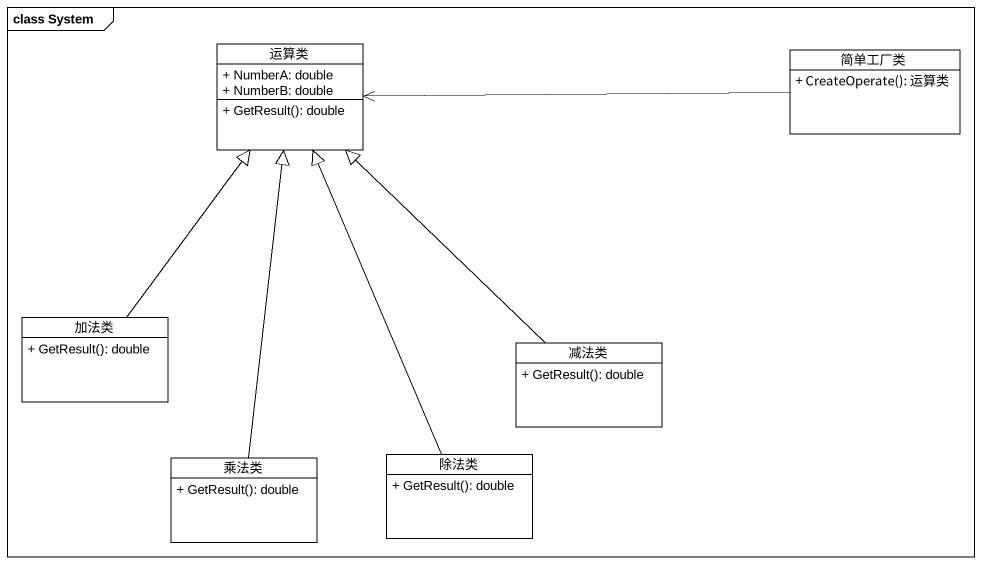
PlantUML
@startuml
mainframe class System
hide circle
hide empty members
skinparam classAttributeIconSize 0
class 运算类 {
  + NumberA: double
  + NumberB: double
  + GetResult(): double
}
class 简单工厂类 {
  + CreateOperate(): 运算类
}
class 加法类 {
  + GetResult(): double
}
class 减法类 {
  + GetResult(): double
}
class 乘法类 {
  + GetResult(): double
}
class 除法类 {
  + GetResult(): double
}
简单工厂类 -left-> 运算类
加法类 -up-|> 运算类
减法类 -up-|> 运算类
乘法类 -up-|> 运算类
除法类 -up-|> 运算类
@enduml
